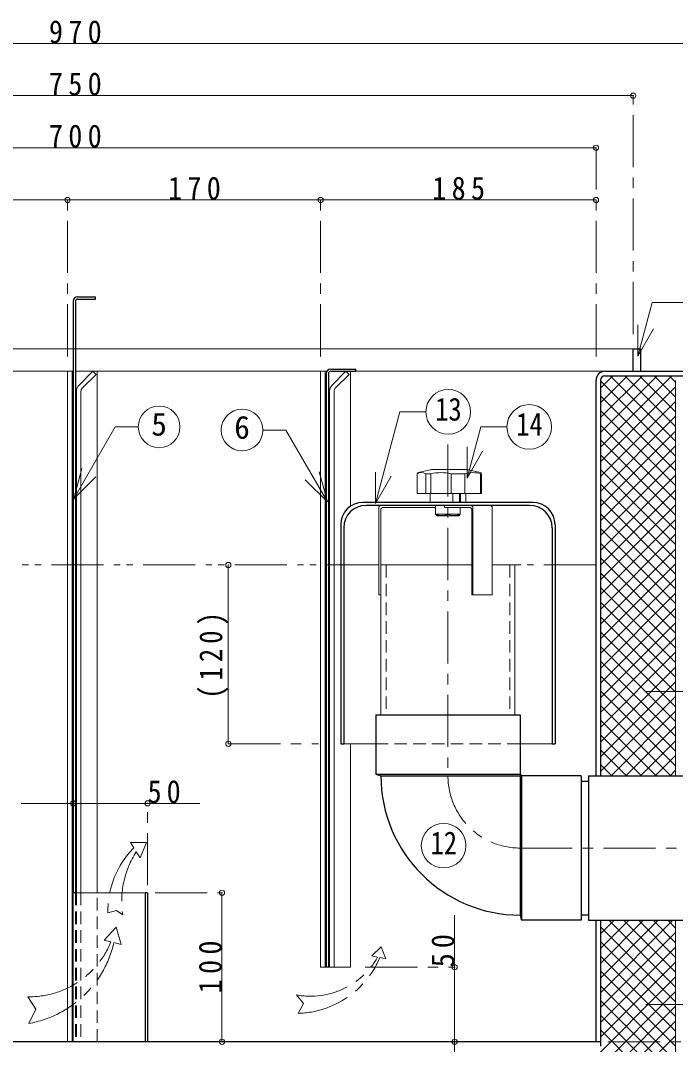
# Model space of a CAD drawing. Units: millimetres at full size, sheet at 1:7. Extents: x -1480 to 1355, y -979 to 988.
# Drawn here: x -916 to -476, y -613 to 74 of the extents above; entities that cross this region are included whole.
import ezdxf
from ezdxf.enums import TextEntityAlignment as Align

# ---------------------------------------------------------------- set-up
doc = ezdxf.new("R2010")
doc.units = ezdxf.units.MM
doc.header["$LTSCALE"] = 7
doc.header["$PDMODE"] = 32
doc.header["$PDSIZE"] = 3.5
for name, pattern in [('CHAIN1', [8, 5, -1, 1, -1]), ('DASHED1', [1.8, 1.2, -0.6]), ('DOUBLE_CHAIN1', [8.8, 5, -1, 0.6, -0.6, 0.6, -1])]:
    doc.linetypes.add(name, pattern=pattern)
doc.layers.add('0-0_ﾚｲﾔ1', color=4, linetype='Continuous', lineweight=9)
doc.styles.add('ＭＳ ゴシック', font='')
doc.styles.get('ＭＳ ゴシック').set_extended_font_data('MS Gothic')

msp = doc.modelspace()

# ---------------------------------------------------------------- linework, layer by layer
at = {"layer": '0-0_ﾚｲﾔ1'}
for p, q in [((-1364.745, 58.955), (-394.745, 58.955)), ((-1254.745, 23.955), (-504.745, 23.955)), ((-1229.745, -11.045), (-529.745, -11.045)), ((-1054.745, -46.045), (-884.745, -46.045)), ((-884.745, -46.045), (-714.745, -46.045)), ((-714.745, -46.045), (-529.745, -46.045)), ((-1048.995, -146.045), (-504.745, -146.045)), ((-884.745, -161.045), (-1049.495, -161.045)), ((-881.745, -161.045), (-880.995, -161.045)), ((-714.745, -161.045), (-879.495, -161.045)), ((-864.745, -511.045), (-864.745, -161.045)), ((-711.745, -161.045), (-710.593, -161.045)), ((-694.745, -251.357), (-694.745, -161.045)), ((-690.995, -161.045), (-523.745, -161.045)), ((-526.745, -211.956), (-478.834, -164.045)), ((-526.745, -202.057), (-488.734, -164.045)), ((-526.745, -192.157), (-498.633, -164.045)), ((-526.745, -182.258), (-508.533, -164.045)), ((-526.745, -172.358), (-518.432, -164.045)), ((-520.326, -164.045), (-476.345, -208.026)), ((-510.427, -164.045), (-476.345, -198.127)), ((-500.527, -164.045), (-476.345, -188.227)), ((-490.628, -164.045), (-476.345, -178.328)), ((-480.728, -164.045), (-476.345, -168.428)), ((-526.745, -167.526), (-476.345, -217.926)), ((-526.745, -221.856), (-476.345, -171.456)), ((-526.745, -177.425), (-476.345, -227.825)), ((-526.745, -231.755), (-476.345, -181.355)), ((-526.745, -187.325), (-476.345, -237.725)), ((-526.745, -241.655), (-476.345, -191.255)), ((-526.745, -197.224), (-476.345, -247.624)), ((-526.745, -251.554), (-476.345, -201.154)), ((-526.745, -207.124), (-476.345, -257.524)), ((-526.745, -261.454), (-476.345, -211.054)), ((-526.745, -217.023), (-476.345, -267.423)), ((-526.745, -271.353), (-476.345, -220.953)), ((-649.867, -229.85), (-649.867, -243.045)), ((-641.169, -227.138), (-649.081, -228.873)), ((-644.177, -229.85), (-644.177, -243.045)), ((-640.312, -227.045), (-616.3, -227.045)), ((-627.058, -229.85), (-627.058, -243.045)), ((-615.444, -227.138), (-607.531, -228.873)), ((-607.272, -229.85), (-607.272, -243.045)), ((-526.745, -226.923), (-476.345, -277.323)), ((-526.745, -281.253), (-476.345, -230.853)), ((-526.745, -236.822), (-476.345, -287.222)), ((-606.745, -243.045), (-649.867, -243.045)), ((-641.245, -243.045), (-641.245, -249.045)), ((-626.034, -243.045), (-626.034, -249.045)), ((-621.356, -243.045), (-621.356, -249.045)), ((-620.838, -243.045), (-620.838, -249.045)), ((-617.245, -243.045), (-617.245, -249.045)), ((-526.745, -291.152), (-476.345, -240.752)), ((-526.745, -246.722), (-476.345, -297.122)), ((-637.495, -251.045), (-637.495, -257.045)), ((-629.245, -257.045), (-629.245, -252.545)), ((-526.745, -301.052), (-476.345, -250.652)), ((-637.495, -257.045), (-620.995, -257.045)), ((-526.745, -256.621), (-476.345, -307.021)), ((-526.745, -310.951), (-476.345, -260.551)), ((-526.745, -266.521), (-476.345, -316.921)), ((-526.745, -320.851), (-476.345, -270.451)), ((-526.745, -276.42), (-476.345, -326.82)), ((-526.745, -330.75), (-476.345, -280.35)), ((-526.745, -286.32), (-476.345, -336.72)), ((-776.745, -291.045), (-776.745, -411.045)), ((-526.745, -340.65), (-476.345, -290.25)), ((-526.745, -296.219), (-476.345, -346.619)), ((-526.745, -350.549), (-476.345, -300.149)), ((-526.745, -306.119), (-476.345, -356.519)), ((-526.745, -360.449), (-476.345, -310.049)), ((-526.745, -316.018), (-476.345, -366.418)), ((-526.745, -370.348), (-476.345, -319.948)), ((-526.745, -325.918), (-476.345, -376.318)), ((-526.745, -380.248), (-476.345, -329.848)), ((-526.745, -335.817), (-476.345, -386.217)), ((-526.745, -390.147), (-476.345, -339.747)), ((-526.745, -345.717), (-476.345, -396.117)), ((-526.745, -400.047), (-476.345, -349.647)), ((-526.745, -355.616), (-476.345, -406.016)), ((-526.745, -409.946), (-476.345, -359.546)), ((-526.745, -365.516), (-476.345, -415.916)), ((-526.745, -419.846), (-476.345, -369.446)), ((-526.745, -375.415), (-476.345, -425.815)), ((-526.745, -429.745), (-476.345, -379.345)), ((-526.745, -385.315), (-479.515, -432.545)), ((-519.646, -432.545), (-476.345, -389.245)), ((-526.745, -395.214), (-489.414, -432.545)), ((-526.745, -405.114), (-499.314, -432.545)), ((-509.746, -432.545), (-476.345, -399.144)), ((-694.745, -561.045), (-694.745, -411.045)), ((-499.847, -432.545), (-476.345, -409.044)), ((-526.745, -415.013), (-509.213, -432.545)), ((-489.947, -432.545), (-476.345, -418.943)), ((-526.745, -424.913), (-519.113, -432.545)), ((-480.048, -432.545), (-476.345, -428.843)), ((-915.995, -451.045), (-795.995, -451.045)), ((-780.995, -511.045), (-780.995, -611.045)), ((-624.745, -640.168), (-624.745, -526.045)), ((-526.745, -578.238), (-478.053, -529.545)), ((-526.745, -568.338), (-487.953, -529.545)), ((-526.745, -558.439), (-497.852, -529.545)), ((-526.745, -548.539), (-507.752, -529.545)), ((-526.745, -538.64), (-517.651, -529.545)), ((-526.745, -533.807), (-476.345, -584.207)), ((-521.108, -529.545), (-476.345, -574.308)), ((-511.208, -529.545), (-476.345, -564.408)), ((-501.309, -529.545), (-476.345, -554.509)), ((-491.409, -529.545), (-476.345, -544.609)), ((-481.51, -529.545), (-476.345, -534.71)), ((-526.745, -588.137), (-476.345, -537.737)), ((-526.745, -543.707), (-476.345, -594.107)), ((-526.745, -598.037), (-476.345, -547.637)), ((-526.745, -553.606), (-476.345, -604.006)), ((-711.745, -561.045), (-710.995, -561.045)), ((-709.495, -561.045), (-708.745, -561.045)), ((-705.745, -561.045), (-694.745, -561.045)), ((-526.745, -607.936), (-476.345, -557.536)), ((-526.745, -563.506), (-476.345, -613.906)), ((-578.355, -669.445), (-476.345, -567.436)), ((-568.456, -669.445), (-476.345, -577.335)), ((-526.745, -573.405), (-476.345, -623.805)), ((-526.745, -583.305), (-476.345, -633.705)), ((-558.556, -669.445), (-476.345, -587.235)), ((-548.657, -669.445), (-476.345, -597.134)), ((-526.745, -593.204), (-476.345, -643.604)), ((-526.745, -603.104), (-476.345, -653.504)), ((-538.757, -669.445), (-476.345, -607.034))]:
    msp.add_line(p, q, dxfattribs=at)
at = {"layer": '0-0_ﾚｲﾔ1', "linetype": 'CHAIN1'}
for p, q in [((-504.745, -136.045), (-504.745, 23.955)), ((-529.745, -151.045), (-529.745, -11.045)), ((-884.745, -151.045), (-884.745, -46.045)), ((-714.745, -151.045), (-714.745, -46.045)), ((-629.245, -210.159), (-629.245, -432.545)), ((-496.345, -376.045), (-453.145, -376.045)), ((-776.745, -411.045), (-716.245, -411.045)), ((-830.995, -506.045), (-830.995, -451.045)), ((-842.43, -477.37), (-831.741, -477.353)), ((-842.43, -477.37), (-840.262, -480.84)), ((-836.075, -487.538), (-831.741, -477.353)), ((-580.745, -481.045), (235.255, -481.045)), ((-838.589, -483.516), (-836.075, -487.538)), ((-825.995, -511.045), (-780.995, -511.045)), ((-853.58, -544.53), (-848.752, -545.685)), ((-674.898, -554.546), (-670.974, -555.319)), ((-684.745, -561.045), (-624.745, -561.045)), ((-496.345, -586.045), (-453.145, -586.045)), ((-521.745, -611.045), (270.255, -611.045))]:
    msp.add_line(p, q, dxfattribs=at)
at = {"layer": '0-0_ﾚｲﾔ1', "color": 5, "lineweight": 25}
for p, q in [((-880.995, -114.045), (-880.995, -511.045)), ((-879.495, -114.045), (-879.495, -511.045)), ((-877.995, -111.045), (-865.995, -111.045)), ((-877.995, -112.545), (-865.995, -112.545)), ((-865.995, -112.545), (-865.995, -111.045)), ((-499.745, -161.045), (-499.745, -146.045)), ((-710.995, -162.545), (-710.995, -561.045)), ((-709.495, -162.545), (-709.495, -561.045)), ((-707.995, -159.545), (-690.995, -159.545)), ((-707.995, -161.045), (-691.07, -161.045)), ((-690.995, -161.045), (-690.995, -159.545)), ((-523.745, -161.045), (-394.745, -161.045)), ((-523.745, -164.045), (-394.745, -164.045)), ((-529.745, -432.545), (-529.745, -167.045)), ((-526.745, -167.045), (-526.745, -432.545)), ((-572.245, -249.045), (-686.245, -249.045)), ((-574.245, -251.045), (-684.245, -251.045)), ((-701.245, -264.045), (-701.245, -411.045)), ((-699.245, -266.045), (-699.245, -411.045)), ((-559.245, -266.045), (-559.245, -411.045)), ((-557.245, -264.045), (-557.245, -411.045)), ((-677.745, -391.545), (-580.745, -391.545)), ((-580.745, -391.545), (-580.745, -526.045)), ((-701.245, -411.045), (-699.245, -411.045)), ((-559.245, -411.045), (-557.245, -411.045)), ((-539.745, -432.545), (-580.745, -432.545)), ((-579.745, -432.545), (-579.745, -529.545)), ((-539.745, -432.545), (-539.745, -529.545)), ((-534.745, -432.545), (-450.745, -432.545)), ((-539.745, -436.045), (-534.745, -436.045)), ((-879.495, -511.045), (-880.995, -511.045)), ((-832.495, -511.045), (-832.495, -611.045)), ((-830.995, -511.045), (-832.495, -511.045)), ((-830.995, -511.045), (-830.995, -611.045)), ((-580.745, -526.045), (-579.745, -529.545)), ((-534.745, -526.045), (-539.745, -526.045)), ((-539.745, -529.545), (-579.745, -529.545)), ((-529.745, -611.045), (-529.745, -529.545)), ((-526.745, -529.545), (-526.745, -614.045)), ((-709.495, -561.045), (-710.995, -561.045)), ((-526.745, -611.045), (-1232.745, -611.045))]:
    msp.add_line(p, q, dxfattribs=at)
at = {"layer": '0-0_ﾚｲﾔ1', "color": 7, "lineweight": 18}
for p, q in [((-501.703, -150.804), (-501.703, -129.804)), ((-501.703, -150.804), (-491.203, -132.618)), ((-884.745, -161.045), (-881.745, -161.045)), ((-884.745, -611.045), (-884.745, -161.045)), ((-881.745, -611.045), (-881.745, -161.045)), ((-874.867, -172.409), (-865.624, -163.167)), ((-714.745, -561.045), (-714.745, -161.045)), ((-711.745, -161.045), (-714.745, -161.045)), ((-711.745, -561.045), (-711.745, -161.045)), ((-706.988, -170.288), (-697.745, -161.045)), ((-704.867, -172.409), (-695.624, -163.167)), ((-697.745, -161.045), (-695.624, -163.167)), ((-476.345, -432.545), (-476.345, -167.245)), ((-878.745, -174.531), (-878.745, -511.045)), ((-875.745, -174.531), (-875.745, -511.045)), ((-708.745, -174.531), (-708.745, -561.045)), ((-705.745, -174.531), (-705.745, -561.045)), ((-677.967, -249.709), (-661.501, -188.256)), ((-661.501, -188.256), (-644.036, -188.256)), ((-616.409, -232.814), (-616.409, -211.814)), ((-616.409, -232.814), (-605.909, -214.627)), ((-880.528, -246.641), (-875.093, -226.356)), ((-880.528, -246.641), (-865.679, -231.791)), ((-710.196, -248.74), (-715.632, -228.455)), ((-677.967, -249.709), (-677.967, -228.709)), ((-677.967, -249.709), (-667.467, -231.522)), ((-710.196, -248.74), (-725.046, -233.89)), ((-674.245, -391.545), (-674.245, -253.545)), ((-637.495, -252.545), (-673.245, -252.545)), ((-631.615, -251.045), (-631.615, -252.545)), ((-614.24, -252.545), (-631.615, -252.545)), ((-613.24, -253.545), (-613.24, -311.045)), ((-612.49, -252.545), (-612.49, -311.045)), ((-599.5, -252.545), (-599.5, -311.045)), ((-674.245, -291.045), (-613.24, -291.045)), ((-599.5, -291.045), (-584.245, -291.045)), ((-584.245, -291.045), (-584.245, -391.545)), ((-613.24, -311.045), (-599.5, -311.045)), ((-699.245, -411.045), (-677.745, -411.045)), ((-559.245, -411.045), (-580.745, -411.045)), ((-880.995, -511.045), (-880.995, -611.045)), ((-879.495, -511.045), (-832.495, -511.045)), ((-476.345, -666.245), (-476.345, -529.545)), ((-711.745, -561.045), (-714.745, -561.045)), ((-708.745, -561.045), (-705.745, -561.045))]:
    msp.add_line(p, q, dxfattribs=at)
at = {"layer": '0-0_ﾚｲﾔ1', "linetype": 'DOUBLE_CHAIN1'}
for p, q in [((-675.745, -291.045), (-1224.745, -291.045)), ((-529.745, -291.045), (-584.245, -291.045))]:
    msp.add_line(p, q, dxfattribs=at)
at = {"layer": '0-0_ﾚｲﾔ1', "linetype": 'DASHED1'}
for p, q in [((-670.745, -291.045), (-670.745, -391.545)), ((-587.745, -291.045), (-587.745, -391.545)), ((-677.745, -411.045), (-580.745, -411.045)), ((-878.745, -511.045), (-878.745, -611.045)), ((-875.745, -511.045), (-875.745, -611.045)), ((-864.745, -611.045), (-864.745, -511.045))]:
    msp.add_line(p, q, dxfattribs=at)
at = {"layer": '0-0_ﾚｲﾔ1', "color": 7, "linetype": 'DASHED1', "lineweight": 18}
msp.add_line((-879.495, -511.045), (-879.495, -611.045), dxfattribs=at)
at = {"layer": '0-0_ﾚｲﾔ1', "color": 7, "lineweight": 18}
for points in [[(-501.703, -150.804), (-492.078, -114.882), (-468.22, -114.882)], [(-876.988, -170.288), (-867.745, -161.045), (-865.624, -163.167)], [(-880.528, -246.641), (-852.647, -198.35), (-837.215, -198.35)], [(-616.409, -232.814), (-607.18, -198.373), (-589.618, -198.373)], [(-710.196, -248.74), (-738.077, -200.448), (-753.51, -200.448)], [(-675.745, -252.545), (-675.745, -311.045), (-674.245, -311.045)]]:
    msp.add_lwpolyline(points, dxfattribs=at)
at = {"layer": '0-0_ﾚｲﾔ1', "color": 5, "lineweight": 25}
for points in [[(-504.745, -161.045), (-504.745, -146.045), (-499.745, -146.045)], [(-677.745, -391.545), (-677.745, -431.545), (-674.245, -432.545), (-580.745, -432.545)], [(-677.745, -431.545), (-580.745, -431.545), (-579.745, -432.545)], [(-534.745, -432.545), (-534.745, -529.545), (-450.745, -529.545)]]:
    msp.add_lwpolyline(points, dxfattribs=at)
at = {"layer": '0-0_ﾚｲﾔ1'}
for points in [[(-644.177, -229.85), (-640.745, -229.85), (-640.745, -243.045)], [(-627.058, -229.85), (-617.852, -229.85), (-617.852, -243.045)], [(-607.272, -229.85), (-606.745, -229.85), (-606.745, -243.045)], [(-620.995, -252.545), (-620.995, -257.045), (-621.995, -258.045)], [(-637.495, -257.045), (-636.495, -258.045), (-621.995, -258.045)]]:
    msp.add_lwpolyline(points, dxfattribs=at)
at = {"layer": '0-0_ﾚｲﾔ1', "linetype": 'CHAIN1'}
for points in [[(-857.594, -524.465), (-851.896, -522.893), (-847.671, -525.938)], [(-848.752, -545.685), (-852.092, -534.191), (-860.246, -542.934), (-855.62, -544.041)], [(-670.974, -555.319), (-674.024, -547.362), (-680.39, -553.463), (-676.434, -554.243)], [(-911.378, -580.877), (-905.997, -589.172), (-910.705, -598.812)], [(-730.842, -579.652), (-726.328, -585.309), (-729.756, -591.994)]]:
    msp.add_lwpolyline(points, dxfattribs=at)
at = {"layer": '0-0_ﾚｲﾔ1', "color": 7, "lineweight": 18}
for centre, radius in [((-629.036, -188.256), 15), ((-823.215, -198.35), 14), ((-574.618, -198.373), 15), ((-767.51, -200.448), 14), ((-632.156, -479.418), 15)]:
    msp.add_circle(centre, radius, dxfattribs=at)
at = {"layer": '0-0_ﾚｲﾔ1', "color": 5, "lineweight": 25}
for centre, radius, start, end in [((-877.995, -114.045), 3, 90, 180), ((-877.995, -114.045), 1.5, 90, 180), ((-707.995, -162.545), 3, 90, 180), ((-707.995, -162.545), 1.5, 90, 180), ((-523.745, -167.045), 6, 90, 180), ((-523.745, -167.045), 3, 90, 180), ((-686.245, -264.045), 15, 90, 180), ((-684.245, -266.045), 15, 90, 180), ((-574.245, -266.045), 15, 0, 90), ((-572.245, -264.045), 15, 0, 90), ((-580.745, -432.545), 93.5, 180, 270)]:
    msp.add_arc(centre, radius, start, end, dxfattribs=at)
at = {"layer": '0-0_ﾚｲﾔ1', "color": 7, "lineweight": 18}
for centre, radius, start, end in [((-872.745, -174.531), 6, 135, 180), ((-702.745, -174.531), 6, 135, 180), ((-872.745, -174.531), 3, 135, 180), ((-702.745, -174.531), 3, 135, 180), ((-674.245, -252.545), 1.5, 90, 180), ((-673.245, -253.545), 1, 90, 180), ((-614.24, -253.545), 1, 0, 90), ((-613.99, -252.545), 1.5, 0, 90), ((-601, -252.545), 1.5, 0, 90)]:
    msp.add_arc(centre, radius, start, end, dxfattribs=at)
at = {"layer": '0-0_ﾚｲﾔ1'}
for centre, radius, start, end in [((-648.867, -229.85), 1, 102.36697, 180), ((-647.022, -234.478), 5.432, 58.41904, 121.58096), ((-640.312, -231.045), 4, 90, 102.36697), ((-633.902, -258.555), 29.51, 76.59069, 103.40931), ((-612.562, -246.84), 17.795, 72.70582, 107.29418), ((-616.3, -231.045), 4, 77.63303, 90), ((-607.745, -229.85), 1, 0, 77.63303), ((-633.37, -246.077), 11.719, 249.39031, 290.60969), ((-625.12, -246.077), 11.719, 249.39031, 290.60969)]:
    msp.add_arc(centre, radius, start, end, dxfattribs=at)
at = {"layer": '0-0_ﾚｲﾔ1', "linetype": 'CHAIN1'}
for centre, radius, start, end in [((-580.745, -432.545), 48.5, 180, 270), ((-797.117, -523.236), 60.489, 135.50129, 181.16392), ((-787.105, -516.721), 61.264, 147.17965, 188.65286), ((-910.449, -521.665), 59.219, 269.10126, 337.7991), ((-923.468, -528.181), 71.775, 280.24237, 346.83362), ((-721.597, -528.493), 51.988, 259.7568, 330.31055), ((-731.678, -530.275), 61.75, 271.78333, 336.85545)]:
    msp.add_arc(centre, radius, start, end, dxfattribs=at)
at = {"layer": '0-0_ﾚｲﾔ1'}
for p in [(-504.745, 23.955), (-529.745, -11.045), (-884.745, -46.045), (-714.745, -46.045), (-529.745, -46.045), (-776.745, -291.045), (-776.745, -411.045), (-880.995, -451.045), (-830.995, -451.045), (-780.995, -511.045), (-624.745, -561.045), (-780.995, -611.045), (-624.745, -611.045)]:
    msp.add_point(p, dxfattribs=at)

# ---------------------------------------------------------------- texts
at = {"layer": '0-0_ﾚｲﾔ1', "color": 7, "style": 'ＭＳ ゴシック', "width": 0.85}
for s, p in [('13', (-637.786, -198.756)), ('14', (-583.368, -208.873)), ('12', (-640.906, -489.918))]:
    msp.add_text(s, height=15.4, dxfattribs=at).set_placement(p, align=Align.BOTTOM_LEFT)
at = {"layer": '0-0_ﾚｲﾔ1', "color": 7, "style": 'ＭＳ ゴシック'}
for s, p in [('5', (-828.465, -208.85)), ('6', (-772.76, -210.948))]:
    msp.add_text(s, height=15.4, dxfattribs=at).set_placement(p, align=Align.BOTTOM_LEFT)
at = {"layer": '0-0_ﾚｲﾔ1', "color": 7, "char_height": 15.4, "attachment_point": 7, "style": 'ＭＳ ゴシック'}
for s, insert in [('\\T1.38;\\W0.9;970', (-897.245, 58.955)), ('\\T1.38;\\W0.9;750', (-897.245, 23.955)), ('\\T1.38;\\W0.9;700', (-897.245, -11.045)), ('\\T1.38;\\W0.9;170', (-817.245, -46.045)), ('\\T1.38;\\W0.9;185', (-639.745, -46.045)), ('\\T1.36;\\W0.9;50', (-830.995, -451.045))]:
    msp.add_mtext(s, dxfattribs=dict(at, insert=insert))
at = {"layer": '0-0_ﾚｲﾔ1', "color": 7, "char_height": 15.4, "attachment_point": 7, "rotation": 90, "style": 'ＭＳ ゴシック'}
for s, insert in [('\\T1.38;\\W0.85;(120)', (-776.745, -380.795)), ('\\T1.36;\\W0.9;50', (-624.745, -561.045)), ('\\T1.38;\\W0.9;100', (-780.995, -578.545))]:
    msp.add_mtext(s, dxfattribs=dict(at, insert=insert))

doc.saveas('drawing.dxf')
